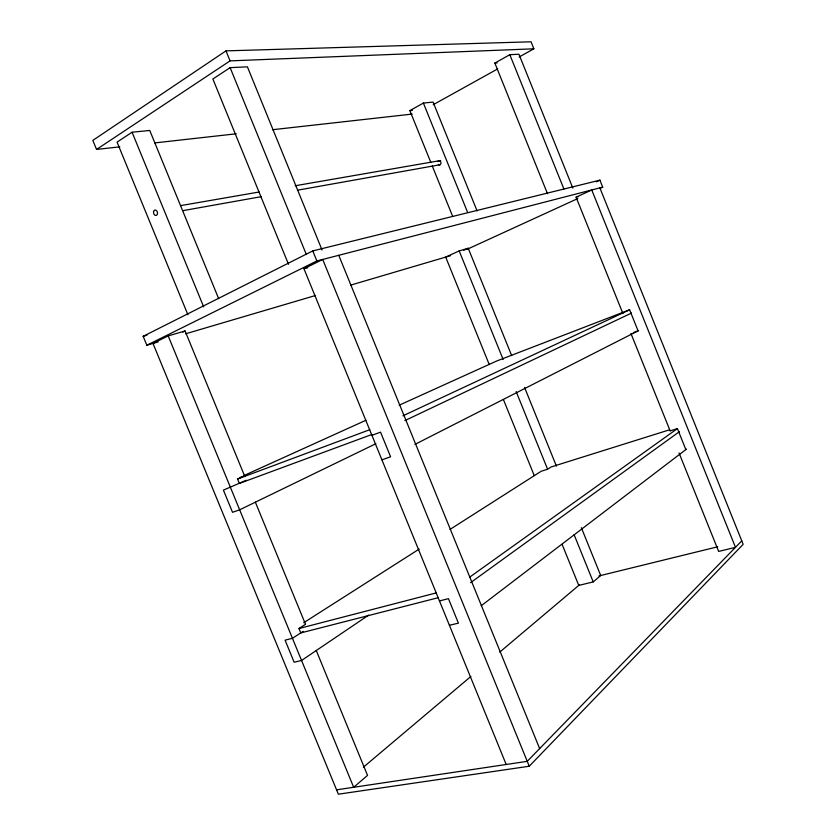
<?xml version="1.0" encoding="UTF-8"?>
<svg xmlns="http://www.w3.org/2000/svg" width="836" height="836" viewBox="0 0 836 836"><rect width="100%" height="100%" fill="white"/><g stroke="black" fill="none" stroke-linecap="round" stroke-linejoin="round"><path stroke-width="1.25" d="M244.875 476.625L185.08 330.962L168.193 335.894L152.988 343.418L338.361 794.2L529.24 766.236L743.162 544.32L599.872 187.87M741.772 540.861L527.244 761.335L336.563 789.832M562.126 544.382L578.763 585.419L593.226 581.908L600.697 575.502L581.333 527.673M363.43 767.155L470.898 676.46M499.761 652.101L579.369 584.907M481.233 605.734L686.513 449.078M470.595 582.65L679.459 431.637M469.707 577.122L677.411 428.607L685.854 449.59M368.645 615.118L301.556 660.471L294.147 662.237L285.076 640.167L292.443 638.296L303.06 631.431M519.166 56.973L533.87 48.812L531.059 41.8L225.981 50.881L92.838 140.385L96.558 149.435L119.841 146.833M96.558 149.435L230.057 60.871L533.87 48.812M218.666 298.651L149.759 130.468L132.078 132.234L117.061 142.12L187.881 314.702M322.059 250.016L247.414 66.849L230.13 67.643L212.877 79.012L288.514 264.312M438.357 597.667L300.761 632.925L298.954 628.526L305.516 624.325M303.698 622.726L419.191 549.074M449.987 529.439L541.289 471.211L547.601 469.236L551.175 466.948L669.563 429.808M430.791 162.341L409.859 110.634L423.382 103.058L433.079 102.086L477.105 210.954M547.517 193.764L494.849 63.066L509.824 54.685L518.957 54.256L572.838 188.1M433.215 104.709L497.681 68.907M414.928 444.397L638.62 330.586M158.088 341.914L146.843 345.237L143.165 336.312L312.769 250.904L599.903 180.168L602.704 187.139L600.332 188.225M146.843 345.237L316.865 260.957L602.704 187.139M506.188 764.48L303.959 268.732L322.717 259.453L529.24 766.236M182.75 332.111L185.08 330.962M375.897 443.697L239.65 509.814L232.523 512.311L223.411 490.126L246.359 480.23M404.864 420.612L631.525 313.061M402.921 415.816L629.602 309.79L638.077 330.857L633.333 332.634M596.35 181.809L599.903 180.168M511.674 355.603L468.223 248.261L459.173 250.904L445.692 257.101L489.238 364.527M622.945 313.625L576.077 197.181L591.752 189.971L735.481 547.34L718.657 551.426L679.041 452.976M463.761 250.309L468.223 248.261M467.512 249.118L577.801 198.56M243.454 475.778L365.896 420.289M399.18 405.199L496.647 361.027L629.602 309.79M371.801 434.511L239.368 483.438L237.549 479.018L244.551 475.841L239.859 477.586M237.549 479.018L369.825 429.683M371.926 435.337L380.547 432.149L390.59 456.78L381.916 459.831M670.138 430.874L677.411 428.607M185.582 333.815L315.548 295.484M350.545 285.16L450.52 255.68M143.165 336.312L146.927 335.236M303.959 268.732L307.69 267.75M576.077 197.181L578.428 196.554M298.954 628.526L436.392 592.87M439.475 600.938L448.441 598.66L458.421 623.144L449.413 625.286M598.973 575.931L717.769 546.765M183.053 210.63L261.438 196.638M297.417 190.211L440.039 164.755M180.701 205.614L259.202 191.998M295.233 185.749L440.656 160.522M154.764 142.914L236.264 133.791M272.494 129.726L412.2 114.083M409.859 110.634L412.305 110.362M494.849 63.066L497.159 62.93M132.078 132.234L203.65 306.812M255.367 502.185L305.328 623.875M316.269 650.523L367.537 775.39L353.659 787.282L168.193 335.894M312.769 250.904L316.865 260.957M225.981 50.881L230.057 60.871M230.13 67.643L306.143 254.039M338.758 255.304L539.638 748.596M423.382 103.058L467.617 212.396M524.58 387.486L556.421 466.122M432.254 165.946L452.704 216.451M459.173 250.904L503.157 359.511M516.136 391.551L547.455 468.871M574.123 534.737L593.226 581.908M503.418 399.535L534.246 475.579M630.95 333.512L670.096 430.759M509.824 54.685L563.913 189.009M437.824 161.609A2.027 1.693 80.6 0 1 440.185 161.212A2.027 1.693 80.6 0 1 440.656 164.044A2.027 1.693 80.6 0 1 438.304 164.441M153.584 211.696A2.748 1.933 76.1 0 0 156.071 215.448A2.748 1.933 76.1 0 0 156.907 211.142A2.748 1.933 76.1 0 0 153.584 211.696"/></g></svg>
